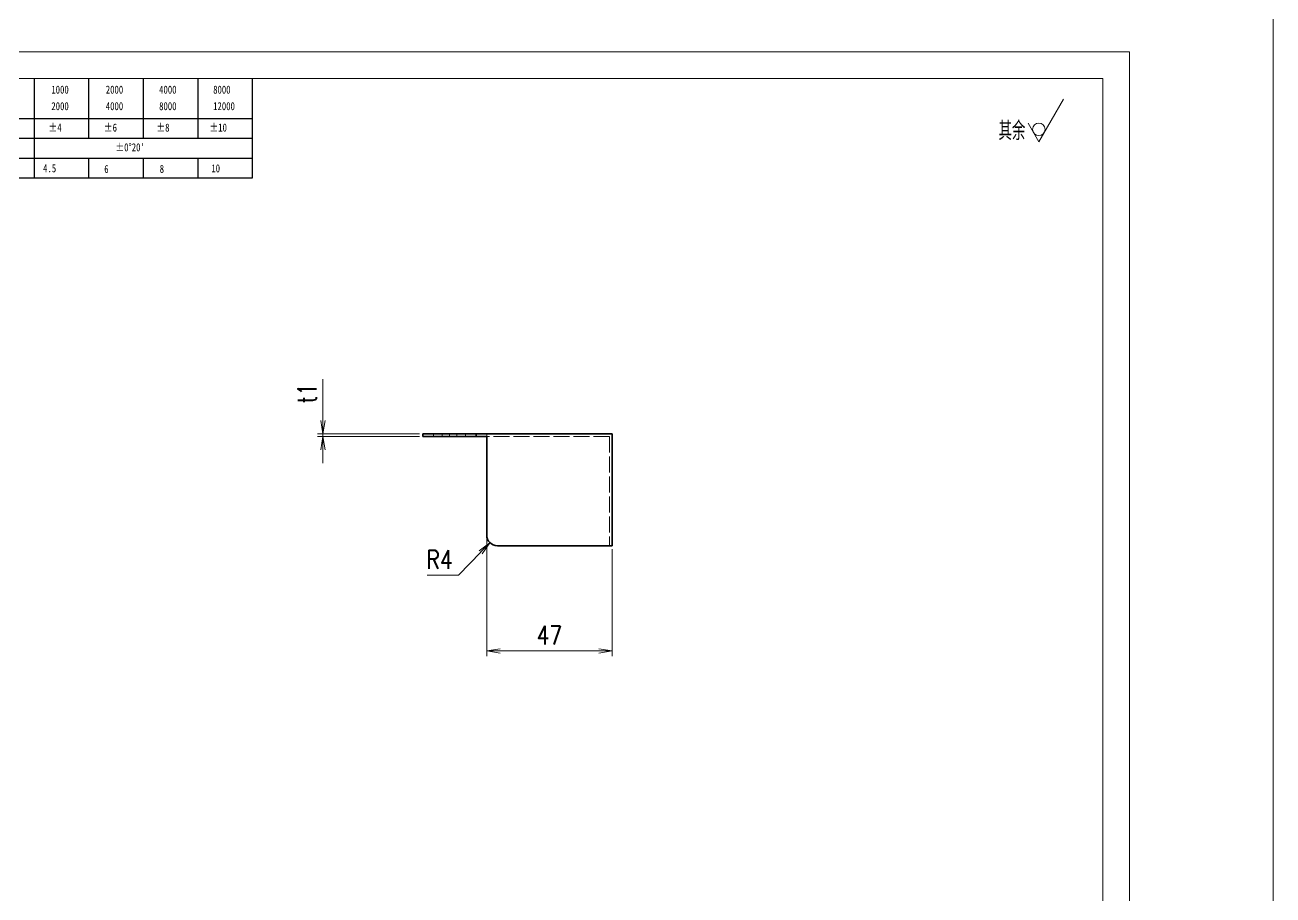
# Model space of a CAD drawing. Header units: millimetres. Extents: x 56439 to 57374, y -28702 to -27698.
# Drawn here: x 56906.5 to 57374.5, y -28375.4 to -28049.2 of the extents above; entities that cross this region are included whole.
import ezdxf

# ---------------------------------------------------------------- set-up
doc = ezdxf.new("R2010")
doc.units = ezdxf.units.MM
doc.header["$LTSCALE"] = 0.5
for name, pattern in [('AM_ISO02W050x2', [3.75, 3, -0.75]), ('AM_ISO08W050x2', [9, 6, -0.75, 1.5, -0.75]), ('DASHED', [15, 12, -3]), ('DOT2', [0.125, 0, -0.125])]:
    doc.linetypes.add(name, pattern=pattern)
for name, color, linetype, lineweight in [('中心线', 2, 'AM_ISO08W050x2', 18), ('图框', 7, 'Continuous', 18), ('标注线', 3, 'Continuous', 18), ('粗实线', 7, 'Continuous', 35), ('虚线', 1, 'AM_ISO02W050x2', 18)]:
    doc.layers.add(name, color=color, linetype=linetype, lineweight=lineweight)
doc.layers.add('图\\M+19E79\\M+195B6\\M+18E9A', color=7, linetype='Continuous')
doc.layers.add('打印', color=7, linetype='Continuous', lineweight=15, plot=False)
doc.layers.add('打印-禁用', color=7, linetype='Continuous', lineweight=15, plot=False)
doc.styles.add('DIM', font='romans.shx', dxfattribs={"width": 0.8, "bigfont": 'bigfont.shx'})
doc.styles.add('国标', font='simfang.ttf', dxfattribs={"width": 0.8})
doc.styles.add('机械长仿宋', font='gbenor.shx', dxfattribs={"height": 1, "bigfont": 'gbcbig.shx'})
doc.dimstyles.new('DEH 1-2$0', dxfattribs={"dimscale": 2, "dimtxt": 3.5, "dimasz": 2.5, "dimexe": 1, "dimexo": 0.625, "dimgap": 1.2, "dimtad": 1, "dimdsep": 46, "dimtxsty": 'DIM', "dimblk": 'OPEN', "dimcen": 0, "dimclrd": 8, "dimclre": 8, "dimclrt": 2, "dimazin": 2, "dimtfac": 0.5, "dimtmove": 0, "dimatfit": 3, "dimldrblk": 'OPEN', "dimfxl": 0, "dimtolj": 2, "dimlwd": 13, "dimlwe": 13, "dimarcsym": 0})
doc.dimstyles.new('DEH 1-2$4', dxfattribs={"dimscale": 2, "dimtxt": 3.5, "dimasz": 2.5, "dimexe": 1, "dimexo": 0.625, "dimgap": 1.2, "dimtad": 1, "dimtoh": 1, "dimdsep": 46, "dimtxsty": 'DIM', "dimblk": 'OPEN', "dimcen": 0, "dimclrd": 8, "dimclre": 8, "dimclrt": 2, "dimazin": 2, "dimtfac": 0.5, "dimtofl": 0, "dimtmove": 0, "dimatfit": 3, "dimldrblk": 'OPEN', "dimfxl": 0, "dimtolj": 2, "dimlwd": 18, "dimlwe": 18, "dimarcsym": 0})

# ---------------------------------------------------------------- blocks, each defined once
blk = doc.blocks.new('GZDEH零件A3图框V01版')
at = {"layer": '图\\M+19E79\\M+195B6\\M+18E9A', "color": 9}
for p, q in [((3072.2, -1561.98), (3072.2, -1554.46)), ((3082.42, -1561.98), (3082.42, -1554.46)), ((3092.64, -1561.98), (3092.64, -1554.46)), ((3102.86, -1561.98), (3102.86, -1554.46)), ((3113.09, -1573.08), (3113.09, -1554.46)), ((2996.09, -1561.98), (3113.09, -1561.98)), ((3072.2, -1573.08), (3072.2, -1561.98)), ((3082.42, -1565.68), (3082.42, -1561.98)), ((3092.64, -1565.68), (3092.64, -1561.98)), ((3102.86, -1565.68), (3102.86, -1561.98)), ((2996.09, -1565.68), (3113.09, -1565.68)), ((2996.09, -1569.38), (3113.09, -1569.38)), ((3082.42, -1573.08), (3082.42, -1569.48)), ((3092.64, -1573.08), (3092.64, -1569.38)), ((3102.86, -1573.08), (3102.86, -1569.38)), ((2990.09, -1573.08), (3113.09, -1573.08))]:
    blk.add_line(p, q, dxfattribs=at)
at = {"layer": '图框', "linetype": 'Continuous'}
for p, q in [((3272.49, -1554.46), (2882.49, -1554.46)), ((3272.49, -1832.96), (3272.49, -1554.46))]:
    blk.add_line(p, q, dxfattribs=at)
at = {"layer": '打印-禁用', "linetype": 'Continuous'}
for p, q in [((3277.49, -1549.46), (2857.49, -1549.46)), ((3277.49, -1846.46), (3277.49, -1549.46))]:
    blk.add_line(p, q, dxfattribs=at)
at = {"layer": '图\\M+19E79\\M+195B6\\M+18E9A', "color": 9, "style": '国标', "width": 0.8}
for s, p in [('1000', (3075.36, -1557.31)), ('2000', (3085.57, -1557.31)), ('4000', (3095.57, -1557.31)), ('8000', (3105.7, -1557.31)), ('2000', (3075.36, -1560.41)), ('4000', (3085.57, -1560.41)), ('8000', (3095.57, -1560.41)), ('12000', (3105.7, -1560.41)), ('±4', (3074.85, -1564.42)), ('±6', (3085.22, -1564.42)), ('±8', (3095.06, -1564.42)), ('±10', (3105.02, -1564.42)), ("±0%%D20'", (3087.38, -1568.12)), ('4.5', (3073.82, -1572.05)), ('6', (3085.28, -1572.19)), ('8', (3095.68, -1572.15)), ('10', (3105.36, -1572.06))]:
    blk.add_text(s, height=1.5, dxfattribs=at).set_placement(p)
blk = doc.blocks.new('DEH A3')
at = {"layer": '图框'}
blk.add_blockref('GZDEH零件A3图框V01版', (-2857.49, 1846.46), dxfattribs=at)
blk = doc.blocks.new('FINISHER_NON')
at = {"layer": '标注线'}
for p, q in [((0, 0), (4.62, 8)), ((-2.02, 3.5), (0, 0))]:
    blk.add_line(p, q, dxfattribs=at)
blk.add_circle((0, 2.33), 1.17, dxfattribs=at)
blk = doc.blocks.new('其余不去材料')
at = {"layer": '标注线'}
blk.add_blockref('FINISHER_NON', (0, 0), dxfattribs=at)
at = {"layer": '标注线', "color": 7, "linetype": 'DOT2', "style": '机械长仿宋'}
blk.add_text('其余', height=3.5, dxfattribs=at).set_placement((-7.56, 0.3))
blk = doc.blocks.new('_Open')
at = {"color": 0, "linetype": 'ByBlock', "lineweight": -2}
for p, q in [((-1, 0.167), (0, 0)), ((-1, -0.167), (0, 0)), ((0, 0), (-1, 0))]:
    blk.add_line(p, q, dxfattribs=at)
blk = doc.blocks.new('*D16')
at = {"layer": 'Defpoints', "color": 0, "transparency": 16777216}
for p in [(57080.85, -28243.29), (57083.63, -28240.42)]:
    blk.add_point(p, dxfattribs=at)
at = {"layer": '标注线', "color": 8, "lineweight": 18, "transparency": 16777216}
for p, q in [((57069.01, -28255.5), (57077.37, -28246.88)), ((57057.28, -28255.5), (57069.01, -28255.5))]:
    blk.add_line(p, q, dxfattribs=at)
at = {"layer": '标注线', "color": 8, "lineweight": 18, "transparency": 16777216, "xscale": 5, "yscale": 5, "zscale": 5, "rotation": 45.86552511686886}
blk.add_blockref('_Open', (57080.85, -28243.29), dxfattribs=at)
at = {"layer": '标注线', "color": 2, "transparency": 16777216, "insert": (57061.94, -28249.6), "char_height": 7, "attachment_point": 5, "style": 'DIM'}
blk.add_mtext('\\A2;R4', dxfattribs=at)
blk = doc.blocks.new('*D18')
at = {"layer": 'Defpoints', "color": 0, "transparency": 16777216}
for p in [(57079.63, -28240.42), (57126.63, -28244.42), (57079.63, -28283.85)]:
    blk.add_point(p, dxfattribs=at)
at = {"layer": '标注线', "color": 8, "lineweight": 13, "transparency": 16777216}
for p, q in [((57079.63, -28241.67), (57079.63, -28285.85)), ((57126.63, -28245.67), (57126.63, -28285.85)), ((57121.63, -28283.85), (57084.63, -28283.85))]:
    blk.add_line(p, q, dxfattribs=at)
at = {"layer": '标注线', "color": 8, "lineweight": 13, "transparency": 16777216, "xscale": 5, "yscale": 5, "zscale": 5, "rotation": 180}
blk.add_blockref('_Open', (57079.63, -28283.85), dxfattribs=at)
at = {"layer": '标注线', "color": 8, "lineweight": 13, "transparency": 16777216, "xscale": 5, "yscale": 5, "zscale": 5}
blk.add_blockref('_Open', (57126.63, -28283.85), dxfattribs=at)
at = {"layer": '标注线', "color": 2, "transparency": 16777216, "insert": (57103.13, -28277.95), "char_height": 7, "attachment_point": 5, "style": 'DIM'}
blk.add_mtext('\\A2;47', dxfattribs=at)
blk = doc.blocks.new('*D19')
at = {"layer": 'Defpoints', "color": 0, "transparency": 16777216}
for p in [(57018.23, -28202.42), (57055.63, -28202.42), (57055.63, -28203.42)]:
    blk.add_point(p, dxfattribs=at)
at = {"layer": '标注线', "color": 8, "lineweight": 13, "transparency": 16777216}
for p, q in [((57018.23, -28197.42), (57018.23, -28182.02)), ((57054.38, -28202.42), (57016.23, -28202.42)), ((57054.38, -28203.42), (57016.23, -28203.42)), ((57018.23, -28203.42), (57018.23, -28202.42)), ((57018.23, -28208.42), (57018.23, -28213.42))]:
    blk.add_line(p, q, dxfattribs=at)
at = {"layer": '标注线', "color": 8, "lineweight": 13, "transparency": 16777216, "xscale": 5, "yscale": 5, "zscale": 5}
for p, rotation in [((57018.23, -28202.42), 270), ((57018.23, -28203.42), 90)]:
    blk.add_blockref('_Open', p, dxfattribs=dict(at, rotation=rotation))
at = {"layer": '标注线', "color": 2, "transparency": 16777216, "insert": (57012.33, -28187.22), "char_height": 7, "attachment_point": 5, "rotation": 90, "style": 'DIM'}
blk.add_mtext('\\A2;t1', dxfattribs=at)

msp = doc.modelspace()

# ---------------------------------------------------------------- linework, layer by layer
at = {"layer": '中心线', "lineweight": 13, "ltscale": 0.030015}
for p, q in [((57059.634, -28202.324), (57059.634, -28203.524)), ((57065.634, -28202.324), (57065.634, -28203.524)), ((57071.634, -28202.324), (57071.634, -28203.524)), ((57079.634, -28202.324), (57079.634, -28203.524))]:
    msp.add_line(p, q, dxfattribs=at)
at = {"layer": '打印'}
msp.add_lwpolyline([(56480.637, -28059.214), (57320.637, -28059.214), (57320.637, -28653.214), (56480.637, -28653.214)], close=True, dxfattribs=at)
at = {"layer": '标注线'}
msp.add_lwpolyline([(56438.919, -27999.189), (57374.491, -27999.189), (57374.491, -28701.544), (56438.919, -28701.544)], close=True, dxfattribs=at)
at = {"layer": '粗实线', "color": 7, "lineweight": 35, "ltscale": 0.1}
for p, q in [((57055.634, -28202.424), (57059.634, -28202.424)), ((57055.634, -28203.424), (57059.634, -28203.424)), ((57075.634, -28202.424), (57071.634, -28202.424)), ((57075.634, -28203.424), (57071.634, -28203.424)), ((57075.634, -28202.424), (57079.634, -28202.424)), ((57075.634, -28203.424), (57079.634, -28203.424))]:
    msp.add_line(p, q, dxfattribs=at)
at = {"layer": '粗实线', "color": 7, "lineweight": 35, "ltscale": 0.025}
for p, q in [((57055.634, -28202.424), (57055.634, -28203.424)), ((57075.634, -28202.424), (57075.634, -28203.424))]:
    msp.add_line(p, q, dxfattribs=at)
at = {"layer": '粗实线', "color": 7, "lineweight": 35, "ltscale": 0.3}
for p, q in [((57071.634, -28202.424), (57059.634, -28202.424)), ((57071.634, -28203.424), (57059.634, -28203.424))]:
    msp.add_line(p, q, dxfattribs=at)
at = {"layer": '粗实线', "color": 7, "lineweight": 35}
for p, q in [((57126.634, -28202.424), (57079.634, -28202.424)), ((57079.634, -28240.424), (57079.634, -28203.424)), ((57126.634, -28202.424), (57126.634, -28244.424)), ((57126.634, -28244.424), (57083.634, -28244.424))]:
    msp.add_line(p, q, dxfattribs=at)
msp.add_arc((57083.634, -28240.424), 4, 180, 270, dxfattribs=at)
at = {"layer": '虚线', "linetype": 'DASHED', "lineweight": 13, "ltscale": 0.025}
for p, q in [((57062.884, -28202.424), (57062.884, -28203.424)), ((57062.884, -28202.424), (57062.884, -28203.424)), ((57068.384, -28202.424), (57068.384, -28203.424)), ((57068.384, -28202.424), (57068.384, -28203.424))]:
    msp.add_line(p, q, dxfattribs=at)
at = {"layer": '虚线', "linetype": 'DASHED', "lineweight": 13}
for q in [(57079.634, -28203.424), (57125.634, -28244.424)]:
    msp.add_line((57125.634, -28203.424), q, dxfattribs=at)

# ---------------------------------------------------------------- block references
at = {"layer": '图框', "xscale": 2, "yscale": 2, "zscale": 2}
msp.add_blockref('DEH A3', (56480.637, -28653.214), dxfattribs=at)
at = {"layer": '标注线', "xscale": 2, "yscale": 2, "zscale": 2}
msp.add_blockref('其余不去材料', (57286.658, -28092.962), dxfattribs=at)

# ---------------------------------------------------------------- dimensions: what is measured, and where the dimension line sits
at = {"layer": '标注线'}
dim = msp.add_linear_dim(base=(57018.23, -28202.424), p1=(57055.634, -28203.424), p2=(57055.634, -28202.424), angle=90, dimstyle='DEH 1-2$0', override={"dimpost": 't<>'}, dxfattribs=at)
dim.commit()
dim.dimension.update_dxf_attribs({"geometry": '*D19', "text_midpoint": (57012.33, -28187.224)})
dim = msp.add_radius_dim(center=(57083.634, -28240.424), mpoint=(57080.849, -28243.295), dimstyle='DEH 1-2$4', dxfattribs=at)
dim.commit()
dim.dimension.update_dxf_attribs({"geometry": '*D16', "text_midpoint": (57061.944, -28255.496)})
dim = msp.add_linear_dim(base=(57079.634, -28283.854), p1=(57126.634, -28244.424), p2=(57079.634, -28240.424), dimstyle='DEH 1-2$0', dxfattribs=at)
dim.commit()
dim.dimension.update_dxf_attribs({"geometry": '*D18', "text_midpoint": (57103.134, -28277.954)})

doc.saveas('drawing.dxf')
